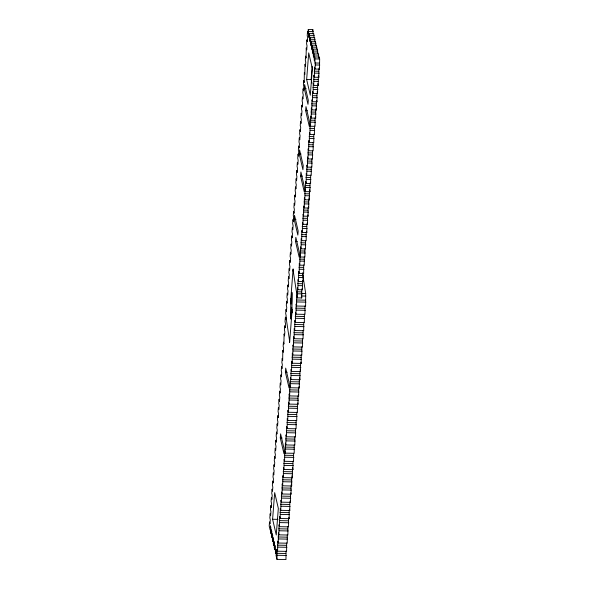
<?xml version="1.0" encoding="UTF-8"?>
<svg xmlns="http://www.w3.org/2000/svg" width="589" height="589" viewBox="0 0 589 589"><rect width="100%" height="100%" fill="white"/><g stroke="black" fill="none" stroke-linecap="round" stroke-linejoin="round"><path stroke-width="0.88" d="M313.068 33.956L312.803 29.538L308.305 29.45L307.988 33.536L307.524 31.57L307.208 35.657L307.672 37.622L307.348 41.709L306.891 39.743L306.574 43.829L307.031 45.795L306.714 49.881L306.258 47.915L306.081 58.053L305.625 56.088L305.308 60.174L305.765 62.139L305.448 66.226L304.992 64.26L304.815 74.398L304.358 72.432L304.182 82.57L303.725 80.605L303.409 84.691L303.865 86.657L303.549 90.743L303.092 88.777L302.775 92.863L303.232 94.829L302.915 98.915L302.459 96.949L302.142 101.036L302.599 103.001L302.282 107.088L301.826 105.122L301.509 109.208L301.966 111.174L301.649 115.26L301.193 113.294L300.876 117.38L301.332 119.346L301.016 123.432L300.559 121.467L300.243 125.553L300.699 127.518L300.383 131.605L299.926 129.639L299.61 133.725L300.066 135.691L299.749 139.777L299.293 137.811L298.976 141.897L299.433 143.863L299.116 147.949L298.66 145.984L298.343 150.07L298.8 152.036L298.483 156.122L298.027 154.156L297.71 158.242L298.167 160.208L297.85 164.294L297.393 162.328L297.077 166.415L297.533 168.38L297.217 172.467L296.76 170.501L296.444 174.587L296.9 176.553L296.584 180.639L296.127 178.673L295.811 182.759L296.267 184.725L295.95 188.811L295.494 186.846L295.177 190.932L295.634 192.897L295.317 196.984L294.861 195.018L294.544 199.104L295.001 201.07L294.684 205.156L294.228 203.19L293.911 207.276L294.367 209.242L294.051 213.328L293.594 211.363L293.278 215.449L293.734 217.415L293.418 221.493L292.961 219.535L292.645 223.621L293.101 225.58L292.785 229.666L292.328 227.707L292.011 231.794L292.468 233.752L292.151 237.838L291.695 235.88L291.378 239.966L291.835 241.924L291.518 246.011L291.054 244.052L290.738 248.138L291.202 250.097L290.885 254.183L290.421 252.225L290.105 256.311L290.568 258.269L290.244 262.355L289.788 260.397L289.471 264.483L289.928 266.442L289.611 270.528L289.155 268.569L288.838 272.655L289.295 274.614L288.978 278.7L288.522 276.742L288.205 280.828L288.662 282.786L288.345 286.872L287.888 284.914L287.572 289L288.028 290.959L287.712 295.045L287.255 293.086L286.939 297.173L287.395 299.131L287.079 303.217L286.622 301.259L286.306 305.345L286.762 307.303L286.445 311.39L285.989 309.431L285.672 313.517L286.129 315.476L285.812 319.562L285.356 317.604L285.039 321.69L285.496 323.648L285.179 327.734L284.723 325.776L284.406 329.855L284.862 331.821L284.546 335.907L284.089 333.941L283.913 344.079L283.456 342.113L283.14 346.199L283.596 348.165L283.28 352.251L282.823 350.286L282.646 360.424L282.19 358.458L281.873 362.544L282.33 364.51L282.013 368.596L281.557 366.63L281.24 370.717L281.697 372.682L281.38 376.769L280.924 374.803L280.607 378.889L281.063 380.855L280.747 384.941L280.29 382.975L279.974 387.061L280.43 389.027L280.114 393.113L279.657 391.148L279.341 395.234L279.797 397.2L279.481 401.286L279.024 399.32L278.707 403.406L279.164 405.372L278.847 409.458L278.391 407.492L278.074 411.578L278.531 413.544L278.214 417.63L277.758 415.665L277.441 419.751L277.898 421.717L277.581 425.803L277.124 423.837L276.808 427.923L277.264 429.889L276.948 433.975L276.491 432.009L276.175 436.096L276.631 438.061L276.315 442.148L275.858 440.182L275.542 444.268L275.998 446.234L275.681 450.32L275.225 448.354L274.908 452.44L275.365 454.406L275.048 458.492L274.592 456.527L274.275 460.613L274.732 462.579L274.415 466.665L273.951 464.699L273.635 468.785L274.099 470.751L273.782 474.837L273.318 472.871L273.002 476.957L273.465 478.923L273.141 483.009L272.685 481.044L272.368 485.13L272.825 487.096L272.508 491.182L272.052 489.216L271.735 493.302L272.192 495.268L271.875 499.354L271.419 497.388L271.102 501.475L271.558 503.44L271.242 507.527L270.785 505.561L270.469 509.647L270.925 511.613L270.609 515.699L270.152 513.733L269.836 517.819L270.292 519.785L269.976 523.871L269.519 521.906L269.202 525.992L270.115 529.916L270.432 525.83L270.888 527.796L270.572 531.882L271.028 533.848L271.345 529.761L271.809 531.727L271.492 535.813L271.949 537.772L272.265 533.686L272.722 535.651L272.405 539.738L272.862 541.703L273.178 537.617L273.635 539.576L273.318 543.662L273.775 545.628L274.091 541.541L274.548 543.507L274.231 547.593L274.688 549.552L275.004 545.473L275.6 553.483L275.917 549.397L276.374 551.363L276.057 555.449L276.97 559.373L285.974 559.55L286.026 551.046M294.191 219.373L294.507 215.287L298.159 230.998L297.843 235.085L294.191 219.373L295.987 219.41M299.256 153.994L299.573 149.908L303.232 165.619L302.915 169.706L299.256 153.994L301.06 154.031M304.322 88.622L304.638 84.536L308.297 100.24L307.981 104.327L304.322 88.622L306.125 88.652M308.305 29.45L308.901 37.46L309.218 33.374L313.716 33.463L314.047 37.063M309.218 33.374L309.814 41.392L310.131 37.306L314.629 37.394L314.894 41.812M306.648 79.522L308.71 52.885L312.369 68.589L310.3 95.234L306.648 79.522L311.147 79.611L311.956 83.108M272.604 519.262L274.673 492.618L278.325 508.329L276.263 534.967L272.604 519.262L278.008 519.365M310.131 37.306L310.727 45.316L311.044 41.23L315.542 41.318L315.807 45.736M290.546 302.186L293.123 268.908L293.337 271.787M280.29 437.944L280.607 433.857L284.266 449.562L283.95 453.648L280.29 437.944L282.094 437.98M285.385 372.204L285.702 368.118L289.361 383.829L289.044 387.915L285.385 372.204L287.189 372.241M295.523 241.453L295.84 237.367L299.499 253.071L299.183 257.157L295.523 241.453L297.327 241.49M300.589 176.074L300.905 171.988L304.565 187.7L304.248 191.786L300.589 176.074L302.393 176.111M305.662 110.695L305.978 106.609L309.63 122.321L309.313 126.407L305.662 110.695L307.458 110.732M290.988 304.086L291.901 292.35C292.932 299.116 291.378 306.081 292.122 312.877L291.96 312.17M311.044 41.23L311.64 49.248L311.956 45.162L316.455 45.25L316.786 48.843M312.678 31.173L312.803 29.538M291.746 307.333L290.833 319.069C289.795 312.303 291.356 305.338 290.613 298.542L290.775 299.249M289.39 339.632L289.604 342.511L292.188 309.232M311.956 45.162L312.553 53.172L312.869 49.086L317.368 49.174L317.64 53.592M311.147 79.611L312.177 66.292M312.869 49.086L313.466 57.096L313.782 53.017L318.288 53.098L318.553 57.516M313.782 53.017L314.379 61.028L314.695 56.942L319.201 57.03L319.658 58.996L319.481 69.127L314.982 69.038L314.519 67.08L314.349 77.211L318.848 77.299L318.892 68.803M315.417 42.953L315.542 41.318M276.97 559.373L277.147 549.235L277.603 551.201L286.607 551.378L286.659 542.874M277.603 551.201L277.78 541.063L278.236 543.029L287.241 543.205L287.292 534.702M278.236 543.029L278.413 532.89L278.869 534.856L287.874 535.033L287.925 526.529M278.869 534.856L279.046 524.718L279.503 526.684L288.507 526.861L288.558 518.357M279.503 526.684L279.679 516.546L280.143 518.511L289.14 518.688L289.192 510.184M280.143 518.511L280.312 508.373L280.776 510.339L289.773 510.516L289.825 502.012M280.776 510.339L280.953 500.201L281.409 502.167L290.406 502.343L290.458 493.84M281.409 502.167L281.586 492.036L282.043 493.994L291.04 494.171L291.091 485.667M282.043 493.994L282.219 483.863L282.676 485.822L291.673 485.999L291.724 477.502M282.676 485.822L282.853 475.691L283.309 477.65L292.306 477.826L292.483 467.695L292.939 469.654L283.942 469.477L283.486 467.519L283.309 477.65M283.942 469.477L284.119 459.346L284.575 461.305L293.572 461.481L293.609 453.199M284.575 461.305L284.752 451.174L285.209 453.132L294.206 453.309L294.257 444.813M285.209 453.132L285.385 443.002L285.842 444.96L294.839 445.137L294.89 436.64M285.842 444.96L286.018 434.829L286.475 436.788L295.472 436.964L295.523 428.468M286.475 436.788L286.652 426.657L287.108 428.615L296.105 428.792L296.157 420.296M287.108 428.615L287.285 418.484L287.741 420.443L296.738 420.62L296.79 412.123M287.741 420.443L287.918 410.312L288.374 412.271L297.371 412.447L297.423 403.951M288.374 412.271L288.551 402.14L289.008 404.098L298.005 404.275L298.056 395.779M289.008 404.098L289.184 393.967L289.641 395.926L298.645 396.102L298.689 387.606M289.641 395.926L289.817 385.795L290.274 387.753L299.278 387.93L299.322 379.434M290.274 387.753L290.451 377.623L290.907 379.588L299.911 379.758L299.956 371.261M290.907 379.588L291.084 369.45L291.54 371.416L300.545 371.585L300.589 363.089M291.54 371.416L291.717 361.278L292.173 363.244L301.178 363.42L301.222 354.917M292.173 363.244L292.35 353.106L292.807 355.071L301.811 355.248L301.855 346.744M292.807 355.071L292.983 344.933L293.44 346.899L302.444 347.076L302.488 338.572M293.44 346.899L293.616 336.761L294.073 338.727L303.077 338.903L303.129 330.4M294.073 338.727L294.25 328.588L294.706 330.554L303.71 330.731L303.762 322.227M294.706 330.554L294.883 320.416L295.339 322.382L304.344 322.558L304.395 314.055M295.339 322.382L295.516 312.244L295.972 314.209L304.977 314.386L305.028 305.882M295.972 314.209L296.149 304.071L296.606 306.037L305.61 306.214L305.698 293.58L302.481 272.862M296.606 306.037L296.694 293.403L293.05 269.909M301.789 289.449L301.745 297.953L297.246 297.865L297.416 287.726L297.879 289.692L302.378 289.781L302.488 280.46M297.879 289.692L298.056 279.554L298.513 281.52L303.011 281.608L303.063 273.105M298.513 281.52L298.689 271.382L299.146 273.348L303.644 273.436L303.696 264.932M299.146 273.348L299.322 263.209L299.779 265.175L304.277 265.264L304.329 256.76M299.779 265.175L299.956 255.037L300.412 257.003L304.911 257.091L304.962 248.587M300.412 257.003L300.589 246.865L301.045 248.83L305.544 248.919L305.595 240.415M301.045 248.83L301.222 238.692L301.678 240.658L306.177 240.746L306.228 232.243M301.678 240.658L301.855 230.52L302.312 232.486L306.81 232.574L306.862 224.07M302.312 232.486L302.488 222.347L302.945 224.313L307.443 224.402L307.495 215.898M302.945 224.313L303.121 214.175L303.578 216.141L308.076 216.229L308.128 207.726M303.578 216.141L303.755 206.003L304.211 207.969L308.71 208.057L308.761 199.553M304.211 207.969L304.388 197.83L304.844 199.796L309.343 199.885L309.394 191.381M304.844 199.796L305.021 189.658L305.477 191.624L309.976 191.712L310.028 183.208M305.477 191.624L305.654 181.486L306.111 183.451L310.609 183.54L310.661 175.036M306.111 183.451L306.287 173.313L306.744 175.279L311.242 175.367L311.294 166.864M306.744 175.279L306.921 165.141L307.377 167.107L311.875 167.195L311.927 158.691M307.377 167.107L307.554 156.968L308.01 158.934L312.509 159.023L312.56 150.519M308.01 158.934L308.187 148.796L308.643 150.762L313.142 150.85L313.193 142.347M308.643 150.762L308.82 140.624L309.277 142.59L313.775 142.678L313.827 134.174M309.277 142.59L309.453 132.451L309.91 134.417L314.408 134.506L314.46 126.002M309.91 134.417L310.086 124.279L310.543 126.245L315.049 126.333L315.093 117.829M310.543 126.245L310.72 116.107L311.176 118.072L315.682 118.161L315.726 109.657M311.176 118.072L311.353 107.942L311.809 109.9L316.315 109.988L316.359 101.492M311.809 109.9L311.986 99.769L312.442 101.728L316.948 101.816L316.992 93.32M312.442 101.728L312.619 91.597L313.076 93.555L317.581 93.644L317.626 85.147M313.076 93.555L313.252 83.424L313.709 85.383L318.215 85.471L318.391 75.34M313.709 85.383L313.885 75.252L314.349 77.211M314.982 69.038L315.299 64.952L314.695 56.942M317.243 50.809L317.368 49.174M319.069 58.664L319.201 57.03M292.939 469.654L292.991 461.158M308.761 31.416L313.26 31.504M309.674 35.34L314.173 35.428M310.587 39.272L315.086 39.36M311.5 43.196L315.998 43.284M312.413 47.12L316.911 47.208M313.326 51.052L317.824 51.14M314.239 54.976L318.745 55.064M315.159 58.907L319.658 58.996M314.835 62.994L319.341 63.082M315.299 64.952L319.798 65.04M314.202 71.166L318.708 71.254M314.666 73.124L319.164 73.213M313.569 79.338L318.075 79.427M314.025 81.297L318.531 81.385M312.936 87.511L317.442 87.599M313.392 89.469L317.898 89.557M312.303 95.683L316.808 95.771M312.759 97.641L317.265 97.73M311.669 103.855L316.175 103.936M312.126 105.814L316.632 105.902M311.036 112.02L315.535 112.109M311.493 113.986L315.998 114.075M310.403 120.193L314.901 120.281M310.859 122.159L315.365 122.247M309.77 128.365L314.268 128.454M310.226 130.331L314.725 130.419M309.137 136.538L313.635 136.626M309.593 138.503L314.092 138.592M308.503 144.71L313.002 144.798M308.96 146.676L313.458 146.764M307.87 152.882L312.369 152.971M308.327 154.848L312.825 154.936M307.237 161.055L311.736 161.143M307.694 163.02L312.192 163.109M306.604 169.227L311.102 169.315M307.06 171.193L311.559 171.281M305.971 177.399L310.469 177.488M306.427 179.365L310.926 179.454M305.338 185.572L309.836 185.66M305.794 187.538L310.293 187.626M304.704 193.744L309.203 193.833M305.161 195.71L309.659 195.798M304.071 201.917L308.57 202.005M304.528 203.882L309.026 203.971M303.438 210.089L307.937 210.177M303.895 212.055L308.393 212.143M302.805 218.261L307.303 218.35M303.261 220.227L307.76 220.315M302.172 226.434L306.67 226.522M302.628 228.399L307.127 228.488M301.539 234.606L306.037 234.694M301.995 236.572L306.494 236.66M300.905 242.778L305.404 242.867M301.362 244.744L305.86 244.833M300.272 250.951L304.771 251.039M300.729 252.917L305.227 253.005M299.639 259.123L304.138 259.212M300.096 261.089L304.594 261.177M299.006 267.296L303.504 267.384M299.462 269.261L303.961 269.35M298.373 275.468L302.871 275.556M298.829 277.434L303.328 277.522M297.732 283.64L302.238 283.729M298.196 285.606L302.694 285.694M297.099 291.813L301.605 291.901M302.098 293.506L305.698 293.58M297.563 293.778L302.061 293.867M305.787 296.076L301.288 295.987L301.745 297.953M296.466 299.985L305.47 300.162M296.922 301.951L305.927 302.128M295.833 308.157L304.837 308.334M296.289 310.123L305.293 310.3M295.199 316.33L304.204 316.507M295.656 318.296L304.66 318.472M294.566 324.502L303.571 324.679M295.023 326.468L304.027 326.645M293.933 332.675L302.937 332.851M294.39 334.64L303.394 334.817M293.3 340.847L302.304 341.024M293.756 342.813L302.761 342.989M292.667 349.019L301.671 349.196M293.123 350.985L302.128 351.162M292.034 357.192L301.038 357.368M292.49 359.157L301.494 359.334M291.4 365.364L300.405 365.541M291.857 367.33L300.861 367.507M290.767 373.536L299.772 373.713M291.224 375.502L300.228 375.672M290.134 381.709L299.131 381.886M290.591 383.675L299.595 383.844M289.501 389.881L298.498 390.058M289.957 391.84L298.962 392.016M288.868 398.054L297.865 398.23M289.324 400.012L298.321 400.189M288.235 406.226L297.231 406.403M288.691 408.184L297.688 408.361M287.601 414.398L296.598 414.575M288.058 416.357L297.055 416.533M286.968 422.571L295.965 422.747M287.425 424.529L296.422 424.706M286.335 430.743L295.332 430.92M286.791 432.701L295.788 432.878M285.702 438.915L294.699 439.092M286.158 440.874L295.155 441.051M285.069 447.088L294.066 447.265M285.525 449.046L294.522 449.223M284.435 455.26L293.432 455.437M284.892 457.219L293.889 457.395M283.802 463.433L292.799 463.609M284.259 465.391L293.256 465.568M283.169 471.605L292.166 471.782M283.626 473.563L292.623 473.74M282.536 479.777L291.533 479.947M282.992 481.736L291.989 481.912M281.903 487.95L290.9 488.119M282.359 489.908L291.356 490.085M281.27 496.115L290.267 496.291M281.726 498.08L290.723 498.257M280.636 504.287L289.633 504.464M281.093 506.253L290.09 506.43M279.996 512.459L289 512.636M280.46 514.425L289.457 514.602M279.363 520.632L288.367 520.809M279.819 522.598L288.824 522.774M278.73 528.804L287.734 528.981M279.186 530.77L288.19 530.947M278.096 536.977L287.101 537.153M278.553 538.942L287.557 539.119M277.463 545.149L286.468 545.326M277.92 547.115L286.924 547.291M276.83 553.321L285.834 553.498M277.286 555.287L286.291 555.464M319.172 67.816L319.481 69.127M318.539 75.988L318.848 77.299M317.758 83.513L318.215 85.471M317.125 91.685L317.581 93.644M316.639 100.505L316.948 101.816M316.006 108.678L316.315 109.988M315.373 116.85L315.682 118.161M310.307 182.229L310.609 183.54M309.519 189.746L309.976 191.712M308.886 197.919L309.343 199.885M308.408 206.746L308.71 208.057M307.775 214.919L308.076 216.229M307.141 223.091L307.443 224.402M306.508 231.263L306.81 232.574M302.069 288.47L302.378 289.781M296.782 295.899L297.246 297.865M300.869 362.11L301.178 363.42M300.088 369.627L300.545 371.585M299.455 377.799L299.911 379.758M298.969 386.627L299.278 387.93M298.336 394.799L298.645 396.102M297.703 402.972L298.005 404.275M291.849 475.868L292.306 477.826M291.216 484.033L291.673 485.999M290.738 492.86L291.04 494.171M290.105 501.033L290.406 502.343M289.471 509.205L289.773 510.516M288.838 517.378L289.14 518.688M289.685 341.51L286.004 317.103"/></g></svg>
